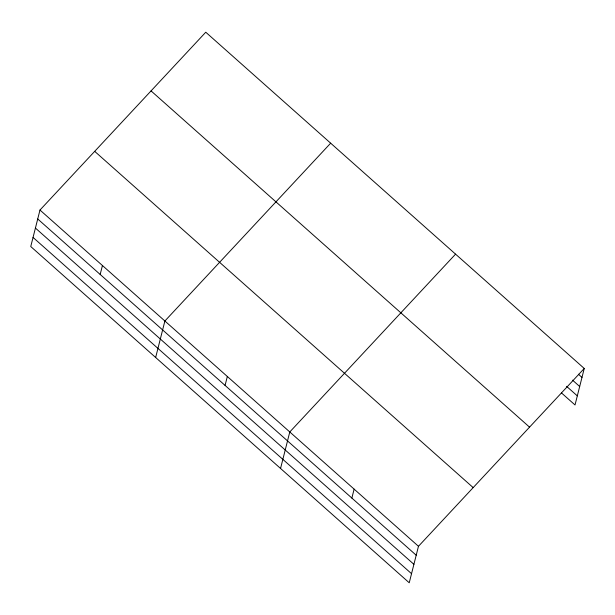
<?xml version="1.0" encoding="UTF-8"?>
<svg xmlns="http://www.w3.org/2000/svg" width="615" height="615" viewBox="0 0 615 615"><rect width="100%" height="100%" fill="white"/><g stroke="black" fill="none" stroke-linecap="round" stroke-linejoin="round"><path stroke-width="0.92" d="M39.983 210.038L30.75 246.53L409.236 582.782L418.469 546.289L584.25 368.47L205.764 32.218L39.983 210.038L418.469 546.289M100.176 274.451L102.436 265.519M155.649 357.492L164.889 320.999L330.662 143.18M225.075 385.421L227.335 376.48M280.555 468.461L289.788 431.961L455.561 254.141M351.865 498.065L354.132 489.125M584.25 368.47L575.017 404.962L561.434 392.9M578.415 374.235L581.99 377.41M572.542 380.147L579.684 386.504M566.592 386.343L577.316 395.868M151.052 90.897L529.546 427.148M94.695 151.352L473.181 487.61M37.723 218.971L416.209 555.23M35.424 228.065L413.91 564.324M33.049 237.436L411.543 573.695"/></g></svg>
